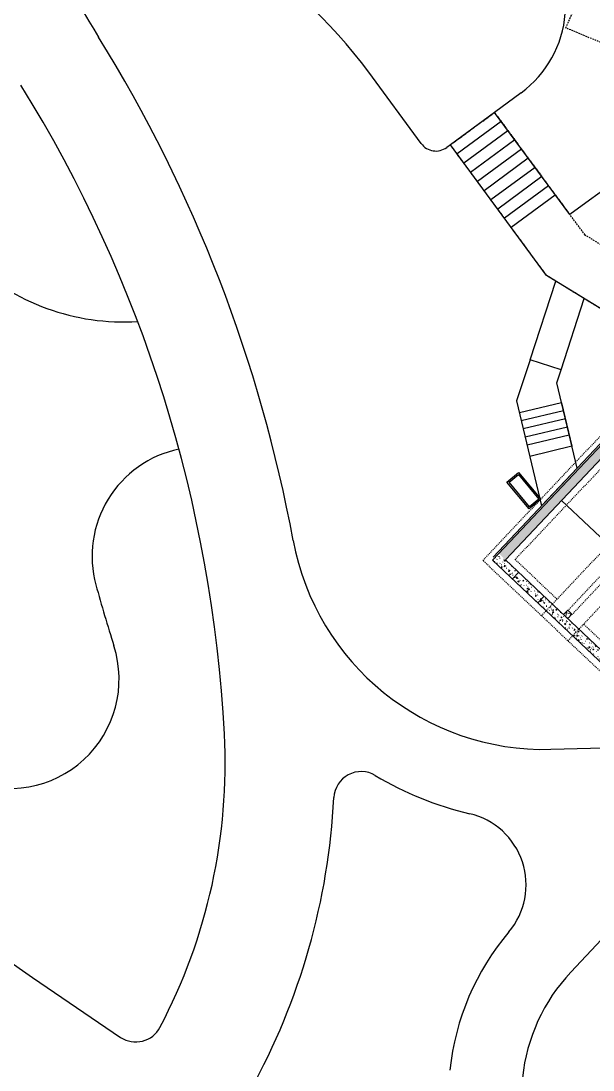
# Model space of a CAD drawing. Header units: feet. Extents: x -128 to 1593, y 35 to 1363.
# Drawn here: x 695.9 to 758.6, y 608.3 to 723.3 of the extents above; entities that cross this region are included whole.
import ezdxf

# ---------------------------------------------------------------- set-up
doc = ezdxf.new("R2010")
doc.units = ezdxf.units.FT
doc.header["$LTSCALE"] = 0.7
doc.header["$MEASUREMENT"] = 0
for name, pattern in [('Dash', [0.25, 0.125, -0.125]), ('HIDDEN', [0.375, 0.25, -0.125]), ('Hidden 1_16_', [0.09375, 0.0625, -0.03125])]:
    doc.linetypes.add(name, pattern=pattern)
for name, color, linetype in [('A-DETL', 250, 'Continuous'), ('A-DETL-HDLN', 250, 'Hidden 1_16_'), ('A-WALL', 250, 'Continuous'), ('A-WALL-HDLN', 250, 'Hidden 1_16_'), ('A-WALL-PATT', 250, 'Continuous'), ('L-FOUNDATION-SPREAD', 250, 'HIDDEN'), ('L-MULCH', 11, 'Continuous'), ('L-PVMT', 250, 'Continuous'), ('L-STAIR', 250, 'Continuous'), ('S-FNDN', 250, 'Dash')]:
    doc.layers.add(name, color=color, linetype=linetype)
doc.layers.add('L-NONPLOT', color=250, linetype='Continuous', plot=False)
pattern_1 = [(89.55855, (953.2915, 661.1728), (0.9487296, 0.6534597), [0.12, -1.32]), (34.55855, (953.2915, 661.1728), (-0.937661, 0.786472), [0.096, -1.056]), (140.00955, (953.3706, 661.2273), (0.0110697, 1.439949), [0.102, -1.1218333]), (85.74255, (953.0877, 661.4195), (1.485176, 0.883347), [0.18, -1.98]), (136.19455, (953.2115, 661.4931), (0.160366, 2.154064), [0.153, -1.68275]), (30.7425, (953.0877, 661.4195), (0.160365, 2.154005), [0.144, -1.584]), (60.55855, (953.262, 661.4597), (1.146581, 0.1115755), [0.12, -1.32]), (5.55855, (953.262, 661.4597), (-0.438808, 1.142451), [0.096, -1.056]), (111.00955, (953.3575, 661.469), (0.707783, 1.254041), [0.102, -1.1218333]), (77.05855, (953.2915, 661.1728), (-0.3242466, 0.4230286), [0.0528, -0.9904167, 0.0528, -1.0191667, -1.06]), (77.05855, (953.2915, 661.1728), (-0.3242466, 0.4230286), [-2.1151667, 0.0528, -1.0071667]), (47.05855, (953.2915, 661.1728), (-0.0774194, 0.7546049), [0.0528, -0.5584167, 0.0528, -0.9664167, -0.404]), (47.05855, (953.2915, 661.1728), (-0.0774194, 0.7546049), [-1.6304167, 0.0528, -0.3511667]), (7.05855, (953.0164, 660.94555), (0.6814879, 0.5161555), [0.0528, -0.3471667, 0.0528, -1.1951667, -1.656]), (7.05855, (953.0164, 660.94555), (0.6814879, 0.5161555), [-1.648, 0.0528, -1.6031667]), (357.05855, (952.893, 660.84366), (0.6173958, 0.7177637), [0.0528, -0.4671667, 0.0528, -0.776, -1.176]), (357.05855, (952.893, 660.84366), (0.6173958, 0.7177637), [-1.3488333, 0.0528, -1.1231667])]

# ---------------------------------------------------------------- blocks, each defined once
blk = doc.blocks.new('Basic Wall _ CMU - 8_ - ___-1450912-Public Restroom Foundation Plan')
at = {"layer": 'A-WALL-HDLN'}
for p, q in [((-1763, 1892), (-1763.4, 1895.4)), ((-1763, 1892.1), (-1763, 1892))]:
    blk.add_line(p, q, dxfattribs=at)

msp = doc.modelspace()

# ---------------------------------------------------------------- hatches: boundary and pattern name
at = {"layer": 'A-WALL-PATT', "lineweight": 20}
h = msp.add_hatch(dxfattribs=at)
h.set_pattern_fill('FP1_1', color=256, scale=0.083333, angle=39.55854634, style=0, pattern_type=2)
h.set_pattern_definition(pattern_1)
h.paths.add_polyline_path([(748.970615, 664.24388), (767.023324, 683.358938), (765.609779, 683.318629), (748.24364, 664.930544)])
h = msp.add_hatch(dxfattribs=at)
h.set_pattern_fill('FP1_2', color=256, scale=0.083333, angle=39.55854634, style=0, pattern_type=2)
h.set_pattern_definition([(84.55855, (953.2915, 661.1728), (-0.4977468, 0.0474143), []), (174.55855, (953.2915, 661.1728), (-0.0474143, -0.4977468), [])])
h.paths.add_polyline_path([(755.800178, 657.793026), (756.257202, 658.276432), (755.795472, 658.712964), (755.338245, 658.229344), (755.530769, 658.047496)])
h.paths.add_polyline_path([(759.722697, 661.941969), (767.689705, 670.368865), (767.226989, 670.804353), (759.260967, 662.3785), (759.658173, 662.002972)])
h.paths.add_polyline_path([(768.158037, 670.864231), (768.517084, 671.244004), (768.14749, 671.233445), (768.153478, 671.023826)])
h = msp.add_hatch(dxfattribs=at)
h.set_pattern_fill('FP1_1', color=256, scale=0.083333, angle=39.55854634, style=0, pattern_type=2)
h.set_pattern_definition(pattern_1)
h.paths.add_polyline_path([(762.378908, 650.203533), (762.563311, 650.712897), (762.762707, 651.21658), (748.24364, 664.930544), (747.557024, 664.203523), (762.374888, 650.207331)])

# ---------------------------------------------------------------- linework, layer by layer
at = {"layer": 'A-DETL', "lineweight": 25}
msp.add_line((761.478309, 664.723837), (755.106839, 670.741203), dxfattribs=at)
at = {"layer": 'A-DETL-HDLN'}
for p, q in [((759.2857, 662.355117), (755.820205, 658.689581)), ((759.74743, 661.918586), (756.281935, 658.253049))]:
    msp.add_line(p, q, dxfattribs=at)
at = {"layer": 'A-WALL'}
for p, q in [((750.424581, 662.870569), (749.738086, 662.143677)), ((753.211494, 660.238543), (752.524999, 659.511651))]:
    msp.add_line(p, q, dxfattribs=at)
for points in [[(855.181503, 691.576437), (854.311295, 691.083753), (859.501092, 681.91722), (855.536861, 671.303093), (847.569991, 662.836893), (843.487947, 659.481115), (843.169513, 659.866603), (841.055548, 658.128749), (832.944978, 648.629151), (823.894425, 629.641829), (822.591162, 629.689446), (821.836779, 660.314697), (808.724533, 672.711359), (795.530736, 685.172264), (766.580736, 684.346723), (747.557024, 664.203523), (762.374888, 650.207331), (762.378908, 650.203533)], [(762.762707, 651.21658), (748.970615, 664.24388), (767.023324, 683.358938), (795.145225, 684.160865), (808.037907, 671.984348), (820.847332, 659.873982), (821.61447, 628.73092), (815.140378, 624.06036), (811.964998, 621.494958), (806.328494, 615.560844), (804.270018, 611.993418), (802.335762, 608.641269), (799.714164, 605.999452), (796.401938, 604.212764), (792.755094, 603.012325), (790.882387, 602.683011), (787.213407, 602.131894), (774.022577, 603.007563), (773.488362, 627.315142)], [(755.338245, 658.229344), (755.795472, 658.712964), (756.257202, 658.276432), (755.800178, 657.793026)]]:
    msp.add_lwpolyline(points, dxfattribs=at)
at = {"layer": 'L-FOUNDATION-SPREAD'}
msp.add_lwpolyline([(762.986852, 719.473913), (755.603015, 722.552702), (758.681803, 729.93654), (766.065641, 726.857751)], close=True, dxfattribs=at)
msp.add_lwpolyline([(773.246073, 690.308694), (770.105183, 685.196472), (753.487056, 695.406455), (742.937699, 709.742257), (747.770265, 713.298422), (757.62562, 699.905718), (773.246073, 690.308694)], dxfattribs=at)
at = {"layer": 'L-MULCH'}
for p, q in [((751.664951, 686.180838), (754.476254, 694.798704)), ((755.067887, 685.070739), (757.612703, 692.871706))]:
    msp.add_line(p, q, dxfattribs=at)
at = {"layer": 'L-NONPLOT'}
for points in [[(749.133245, 672.755731), (750.413506, 673.822834), (752.867843, 670.878233), (751.587582, 669.81113)], [(749.367982, 672.734415), (750.392191, 673.588098), (752.633107, 670.899549), (751.608898, 670.045867)]]:
    msp.add_lwpolyline(points, close=True, dxfattribs=at)
at = {"layer": 'L-PVMT'}
for p, q in [((739.741977, 709.873635), (733.988811, 717.691764)), ((750.684223, 715.445122), (747.769553, 713.299389)), ((756.018425, 702.089778), (747.769553, 713.299389)), ((742.937699, 709.742257), (742.538543, 709.448405)), ((753.487056, 695.406455), (742.937699, 709.742257)), ((758.177453, 703.67922), (756.018425, 702.089778)), ((770.105183, 685.196472), (753.487056, 695.406455)), ((761.44711, 679.183135), (747.629405, 664.529269)), ((753.963728, 643.458297), (762.735183, 643.682557)), ((768.11797, 631.834205), (756.126296, 619.026326))]:
    msp.add_line(p, q, dxfattribs=at)
for points in [[(733.988811, 717.691764, 0.2015111776), (698.74963, 738.753002, 0.5935678825), (696.651378, 735.937464, 0.030984948), (704.384603, 721.53832)], [(711.112894, 612.976015, 0.1352079236), (718.176735, 645.139021, 0.1262172617), (695.884574, 716.270541)]]:
    msp.add_lwpolyline(points, format="xyb", dxfattribs=at)
msp.add_lwpolyline([(751.664951, 686.180838), (750.190911, 681.662264), (752.930388, 670.151034), (756.82839, 674.284919), (754.601993, 683.642572), (755.067887, 685.070739)], close=True, dxfattribs=at)
msp.add_lwpolyline([(755.120463, 681.463975), (756.257906, 676.680688)], dxfattribs=at)
for centre, radius, start, end in [((1006.900791, 1063.210193), 542, 210.15998402, 236.37907931), ((743.569959, 725.108829), 12, 306.35989429, 355.33202766), ((568.384132, 637.253851), 160, 10.47985982, 31.78801002), ((787.82022, 663.413771), 50, 105.50602219, 126.35989431), ((741.352832, 711.059023), 2, 216.34842023, 306.35989431), ((707.210224, 715.297666), 24.982725, 226.87565713, 273.34869545), ((715.673487, 664.632622), 12, 101.92868762, 195.24185168), ((753.248086, 671.44915), 28, 190.47985982, 271.46456242), ((860.397195, 704.066723), 162, 195.24185168, 197.7029925), ((694.63686, 651.156312), 12, 247.63656472, 17.7029925), ((733.16552, 638.017271), 3, 59.00671643, 177.12466831), ((753.248086, 671.44915), 36, 239.00671644, 256.84914921), ((656.262459, 641.879818), 74, 331.07141947, 357.12466831), ((743.237398, 628.603075), 8, 319.78007672, 76.84914921), ((770.725973, 605.357039), 28, 139.78007672, 173.97394154), ((770.725973, 605.357039), 20, 136.88504187, 173.97394154), ((708.458841, 614.374586), 3, 236.37907931, 332.21271258)]:
    msp.add_arc(centre, radius, start, end, dxfattribs=at)
at = {"layer": 'L-STAIR'}
for p, q in [((747.769553, 713.299389), (742.937699, 709.742257)), ((748.508298, 712.289898), (743.676444, 708.732766)), ((749.249367, 711.283262), (744.417513, 707.72613)), ((749.990436, 710.276625), (745.158582, 706.719493)), ((750.731505, 709.269989), (745.899651, 705.712857)), ((751.472574, 708.263353), (746.640721, 704.706221)), ((752.213644, 707.256717), (747.38179, 703.699585)), ((752.954713, 706.25008), (748.122859, 702.692948)), ((753.695782, 705.243444), (748.863928, 701.686312)), ((754.436851, 704.236808), (749.604997, 700.679676))]:
    msp.add_line(p, q, dxfattribs=at)
for points in [[(755.120463, 681.463975), (750.49937, 680.365101)], [(755.332529, 680.572176), (750.711614, 679.473344)], [(755.544594, 679.680377), (750.923858, 678.581587)], [(755.75666, 678.788577), (751.136103, 677.689831)], [(755.968726, 677.896778), (751.348347, 676.798074)], [(756.257906, 676.680688), (751.637771, 675.582042)]]:
    msp.add_lwpolyline(points, dxfattribs=at)
at = {"layer": 'S-FNDN'}
for p, q in [((746.496831, 664.173255), (766.248794, 685.087562)), ((761.164757, 650.318686), (746.496831, 664.173255)), ((762.17984, 652.798797), (757.538413, 657.182851))]:
    msp.add_line(p, q, dxfattribs=at)
for points in [[(752.91301, 658.112863), (766.874297, 672.880051), (790.871899, 673.565604), (797.466145, 667.331231), (803.2794, 661.835227), (806.186694, 659.089428), (808.30373, 657.149174), (808.872014, 636.891201), (811.122994, 636.954346), (810.524069, 658.304617), (819.130208, 658.517777), (819.115799, 659.102729), (812.648143, 665.217421), (809.742096, 667.964873), (810.429097, 668.69153), (807.522937, 671.43909), (794.856092, 683.402315), (767.355266, 682.618098), (750.030808, 664.274148), (754.630511, 659.929505)], [(755.820911, 655.366208), (768.643493, 668.928961), (789.328738, 669.519888), (800.531398, 658.928599), (803.440189, 656.181386), (804.353546, 655.317243), (804.930047, 634.766359), (793.193427, 622.352254), (790.535945, 619.541372), (789.054018, 619.499402), (771.925112, 619.018896)]]:
    msp.add_lwpolyline(points, dxfattribs=at)

# ---------------------------------------------------------------- block references
at = {"layer": 'A-WALL-HDLN', "xscale": 0.0833333333333333, "yscale": 0.0833333333333333, "zscale": 0.0833333333333333, "rotation": 39.55854633591857}
msp.add_blockref('Basic Wall _ CMU - 8_ - ___-1450912-Public Restroom Foundation Plan', (969.481075, 629.797701), dxfattribs=at)

doc.saveas('drawing.dxf')
